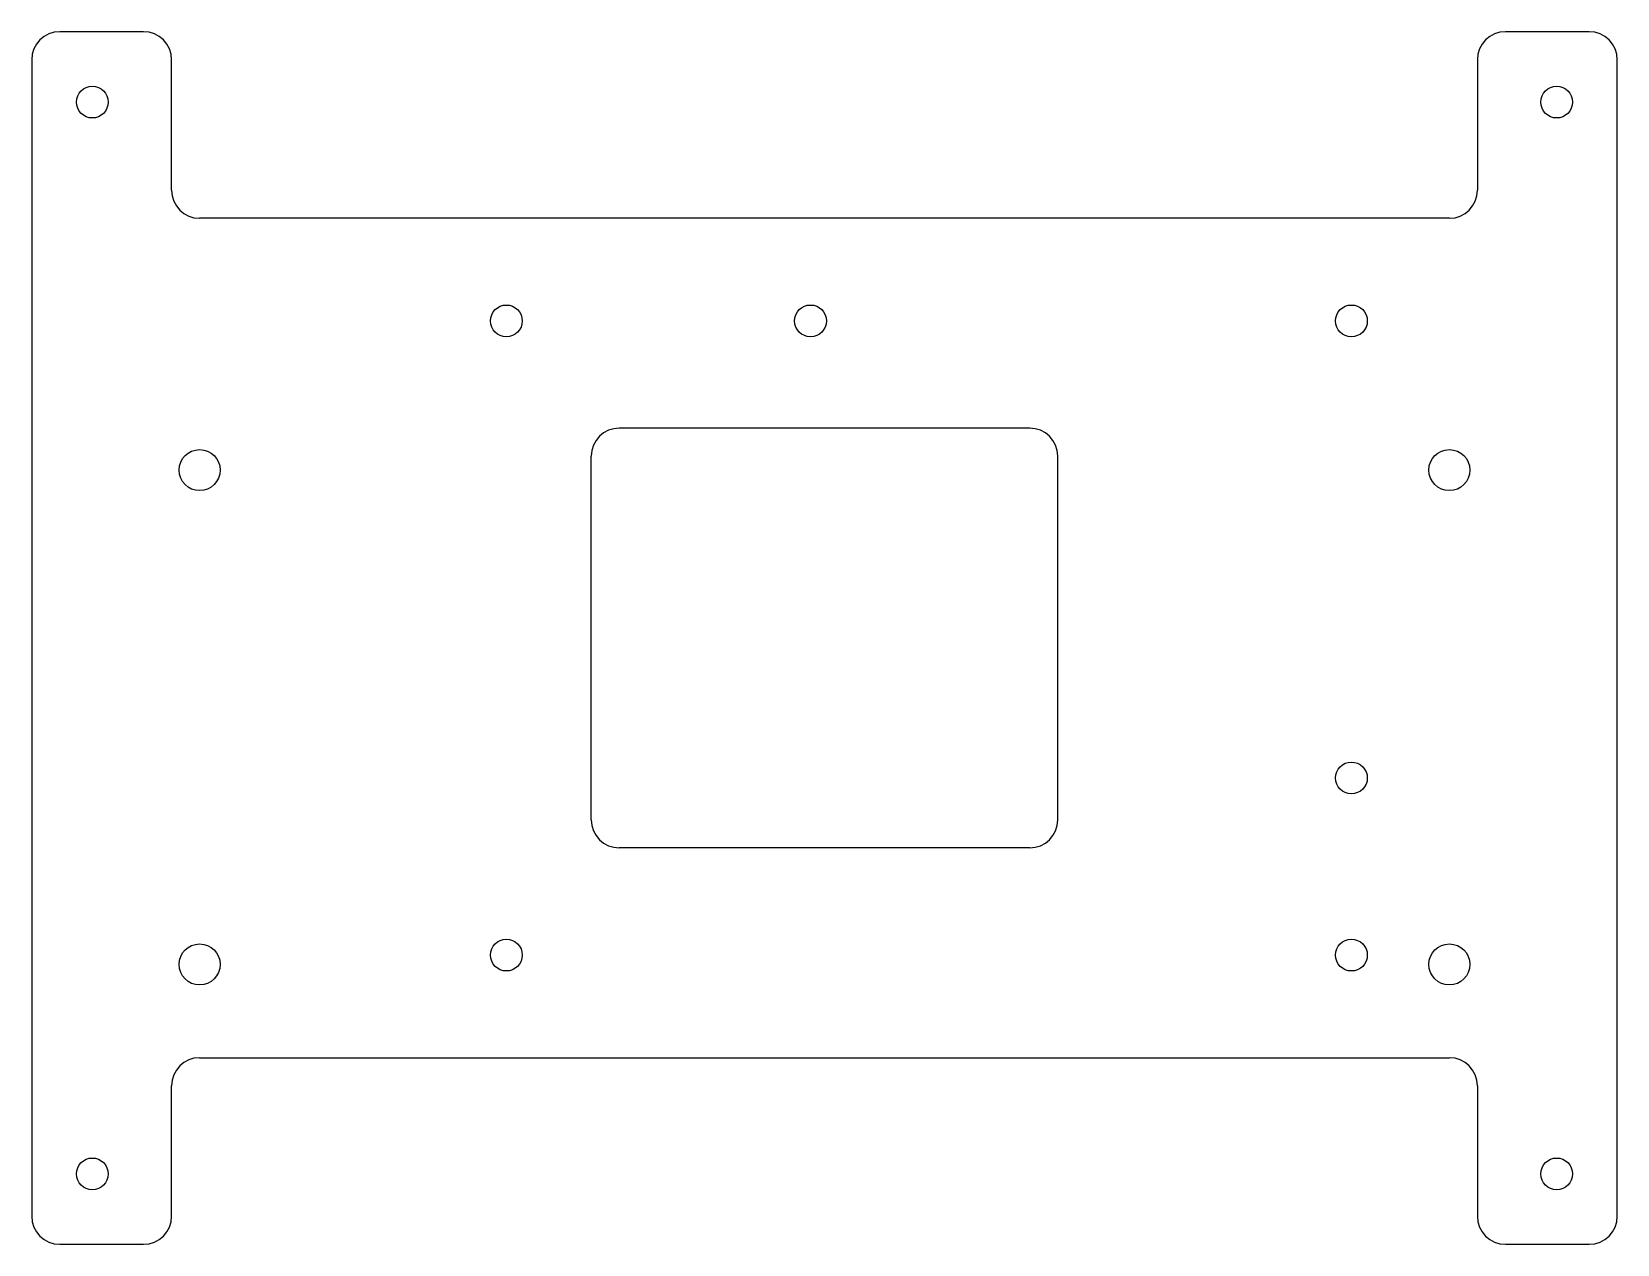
# Model space of a CAD drawing. Header units: millimetres. Extents: x -85 to 85, y -65 to 65.
import ezdxf

# ---------------------------------------------------------------- set-up
doc = ezdxf.new("R2010")
doc.units = ezdxf.units.MM

msp = doc.modelspace()

# ---------------------------------------------------------------- linework, layer by layer
for p, q in [((-73, 65), (-82, 65)), ((82, 65), (73, 65)), ((-85, 62), (-85, -62)), ((-70, 48), (-70, 62)), ((70, 62), (70, 48)), ((85, -62), (85, 62)), ((67, 45), (-67, 45)), ((22, 22.5), (-22, 22.5)), ((-25, -19.5), (-25, 19.5)), ((25, -19.5), (25, 19.5)), ((22, -22.5), (-22, -22.5)), ((-67, -45), (67, -45)), ((-70, -62), (-70, -48)), ((70, -48), (70, -62)), ((-82, -65), (-73, -65)), ((73, -65), (82, -65))]:
    msp.add_line(p, q)
for centre, radius in [((-78.5, 57.45), 1.7), ((78.5, 57.45), 1.7), ((-34.1, 34), 1.7), ((-1.5, 34), 1.7), ((56.5, 34), 1.7), ((-67, 18), 2.2), ((67, 18), 2.2), ((56.5, -15), 1.7), ((-34.1, -34), 1.7), ((56.5, -34), 1.7), ((-67, -35), 2.2), ((67, -35), 2.2), ((-78.5, -57.45), 1.7), ((78.5, -57.45), 1.7)]:
    msp.add_circle(centre, radius)
for centre, start, end in [((-82, 62), 90, 180), ((-73, 62), 0, 90), ((73, 62), 90, 180), ((82, 62), 0, 90), ((-67, 48), 180, 270), ((67, 48), -90, 0), ((-22, 19.5), 90, 180), ((22, 19.5), 0, 90), ((-22, -19.5), 180, 270), ((22, -19.5), -90, 0), ((-67, -48), 90, 180), ((67, -48), 0, 90), ((-82, -62), 180, 270), ((-73, -62), -90, 0), ((73, -62), 180, 270), ((82, -62), -90, 0)]:
    msp.add_arc(centre, 3, start, end)

doc.saveas('drawing.dxf')
